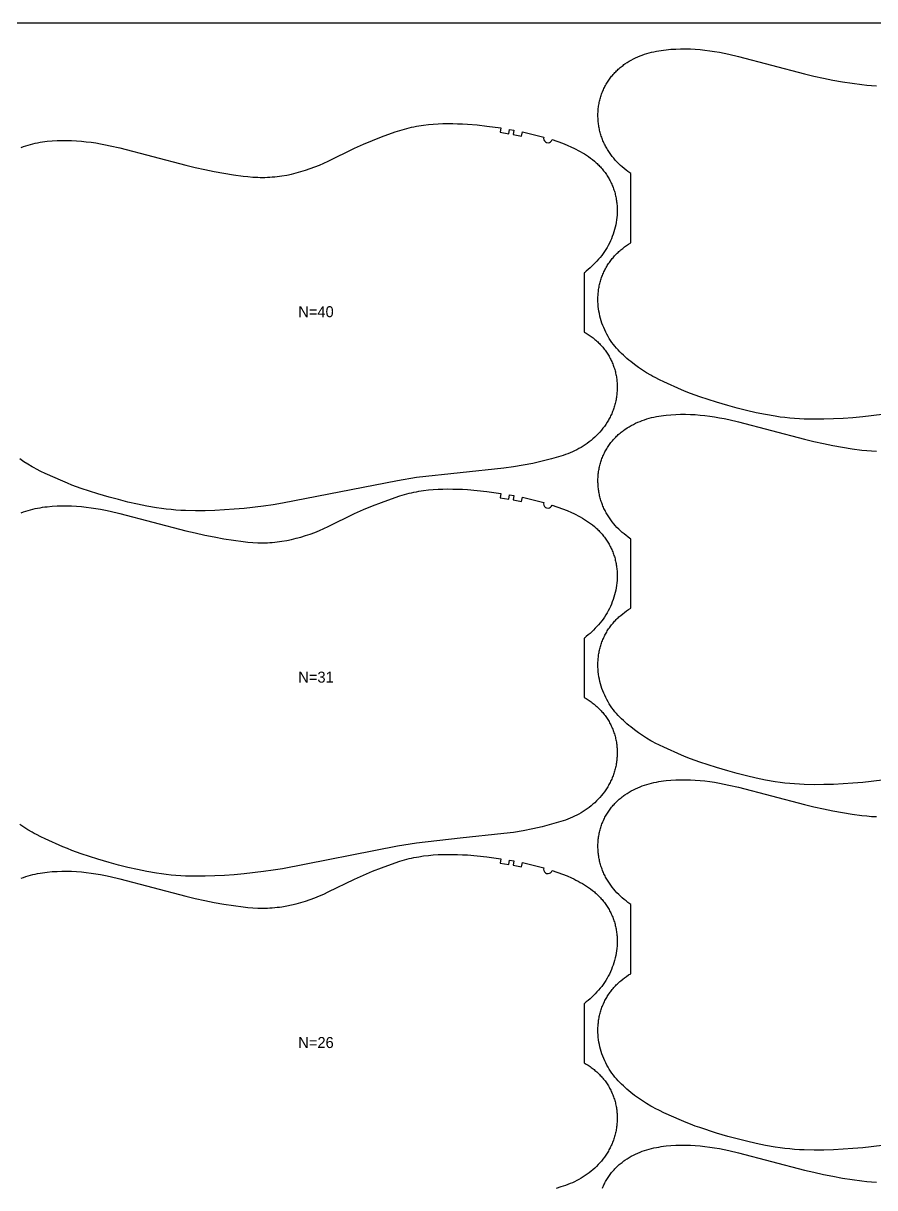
# Model space of a CAD drawing. Header units: inches. Extents: x 0 to 1977, y -12 to 1051.
# Drawn here: x 582 to 970, y 520 to 1051 of the extents above; entities that cross this region are included whole.
import ezdxf

# ---------------------------------------------------------------- set-up
doc = ezdxf.new("R2010")
doc.units = ezdxf.units.IN

msp = doc.modelspace()

# ---------------------------------------------------------------- linework, layer by layer
at = {"layer": '1'}
msp.add_lwpolyline([(0, -11.91), (1977.0647, -11.91), (1977.0647, 1050.7065), (0, 1050.7065), (0, -11.91)], close=True, dxfattribs=at)
for points in [[(972.8614, 872.455), (964.0474, 871.4164), (959.627, 871.0261), (955.1996, 870.7253), (950.7675, 870.5085), (946.3317, 870.3769), (941.8937, 870.339), (937.4573, 870.428), (935.2411, 870.5317), (933.0274, 870.6781), (930.817, 870.8682), (928.611, 871.1032), (926.4102, 871.3835), (924.215, 871.7063), (919.8424, 872.4649), (915.4944, 873.3516), (911.1694, 874.3448), (906.8659, 875.4277), (902.5859, 876.5987), (897.4752, 878.1186), (889.8798, 880.5738), (887.7874, 881.3111), (885.7106, 882.0889), (883.6521, 882.9128), (881.608, 883.7736), (873.4882, 887.3673), (871.4831, 888.3162), (869.505, 889.3174), (868.5289, 889.8427), (867.562, 890.3851), (865.6559, 891.5189), (863.7868, 892.7143), (861.9549, 893.967), (860.1612, 895.2741), (858.4107, 896.6379), (857.5536, 897.3422), (856.7094, 898.0623), (855.8791, 898.7984), (855.0632, 899.5511), (854.2629, 900.3209), (853.4799, 901.1084), (852.7163, 901.9143), (851.9744, 902.7392), (851.256, 903.5837), (850.5635, 904.4485), (849.8988, 905.3342), (849.2641, 906.2414), (848.6611, 907.1705), (848.0903, 908.1204), (847.5518, 909.0897), (847.0456, 910.077), (846.5719, 911.0809), (846.1308, 912.0999), (845.7223, 913.1326), (845.3465, 914.1778), (845.0037, 915.2339), (844.6944, 916.3), (844.4191, 917.375), (844.1786, 918.4581), (843.9735, 919.5481), (843.8043, 920.6441), (843.6718, 921.7452), (843.5765, 922.8503), (843.519, 923.9583), (843.5047, 924.513), (843.5, 925.0679), (843.5051, 925.6227), (843.52, 926.1774), (843.5449, 926.7316), (843.5797, 927.2852), (843.6246, 927.838), (843.6796, 928.3898), (843.7449, 928.9405), (843.8204, 929.4897), (843.9062, 930.0373), (844.0025, 930.5832), (844.1092, 931.1271), (844.2266, 931.6689), (844.3546, 932.2082), (844.4931, 932.745), (844.6421, 933.2791), (844.8014, 933.8102), (844.971, 934.3382), (845.1509, 934.8629), (845.3408, 935.3841), (845.5407, 935.9016), (845.7505, 936.4152), (845.9702, 936.9247), (846.1995, 937.43), (846.4385, 937.9308), (846.6871, 938.4269), (846.9451, 938.9182), (847.2125, 939.4045), (847.4891, 939.8856), (847.7749, 940.3612), (848.0698, 940.8313), (848.3735, 941.2957), (848.686, 941.7542), (849.0071, 942.2068), (849.3366, 942.6532), (849.6745, 943.0932), (850.0205, 943.5269), (850.3746, 943.9539), (850.7365, 944.3742), (851.1062, 944.7876), (851.4835, 945.1939), (851.8682, 945.5931), (852.2603, 945.9849), (852.6595, 946.3692), (853.0657, 946.7459), (853.4788, 947.1148), (853.8985, 947.4762), (854.7566, 948.1767), (855.638, 948.8488), (856.5403, 949.4938), (857.4616, 950.1132), (858.3996, 950.7083), (858.5, 950.7686), (858.5, 982.2803), (858.0792, 982.5544), (857.1686, 983.1878), (856.2781, 983.8491), (855.4087, 984.5379), (854.5612, 985.2536), (853.7366, 985.9957), (852.936, 986.7635), (852.16, 987.5564), (851.4098, 988.3739), (850.6863, 989.2154), (849.9904, 990.0803), (849.3235, 990.9677), (848.687, 991.8771), (848.0822, 992.8074), (847.7921, 993.2802), (847.5105, 993.758), (847.2375, 994.2406), (846.9734, 994.7281), (846.7182, 995.2201), (846.4721, 995.7168), (846.2354, 996.2179), (846.0082, 996.7234), (845.7906, 997.2331), (845.5827, 997.7469), (845.3845, 998.2646), (845.1961, 998.786), (845.0174, 999.3109), (844.8486, 999.839), (844.6895, 1000.3703), (844.5404, 1000.9046), (844.401, 1001.4415), (844.2716, 1001.981), (844.1521, 1002.5228), (844.0425, 1003.0667), (843.943, 1003.6126), (843.8534, 1004.1603), (843.7738, 1004.7095), (843.7043, 1005.2601), (843.6448, 1005.8119), (843.5955, 1006.3646), (843.5563, 1006.9182), (843.5273, 1007.4723), (843.5085, 1008.0268), (843.5, 1008.5816), (843.5018, 1009.1364), (843.5139, 1009.6909), (843.5364, 1010.2452), (843.5693, 1010.7988), (843.6126, 1011.3517), (843.6664, 1011.9037), (843.7308, 1012.4545), (843.8057, 1013.0039), (843.8912, 1013.5519), (843.9874, 1014.0981), (844.0942, 1014.6424), (844.2116, 1015.1845), (844.3396, 1015.7243), (844.4782, 1016.2615), (844.6272, 1016.7959), (844.7867, 1017.3272), (844.9566, 1017.8553), (845.1369, 1018.38), (845.3274, 1018.9009), (845.5283, 1019.418), (845.7394, 1019.9309), (845.9606, 1020.4394), (846.192, 1020.9434), (846.4335, 1021.4425), (846.685, 1021.9366), (846.9465, 1022.4255), (847.218, 1022.909), (847.4992, 1023.3868), (847.7901, 1023.8588), (848.0904, 1024.325), (848.4, 1024.7851), (848.7187, 1025.239), (849.0463, 1025.6865), (849.3827, 1026.1276), (849.7277, 1026.562), (850.0811, 1026.9896), (850.4428, 1027.4103), (850.8125, 1027.8239), (851.1902, 1028.2303), (851.5756, 1028.6293), (851.9687, 1029.0208), (852.3691, 1029.4047), (852.7767, 1029.7807), (853.1914, 1030.1489), (853.6129, 1030.5093), (854.0411, 1030.8618), (854.4756, 1031.2064), (854.9164, 1031.543), (855.3632, 1031.8718), (855.8159, 1032.1926), (856.7378, 1032.8103), (857.6805, 1033.396), (858.6425, 1033.9495), (859.622, 1034.4707), (860.6176, 1034.9595), (861.628, 1035.4164), (862.6519, 1035.842), (863.6883, 1036.2368), (864.7358, 1036.6015), (865.7932, 1036.9366), (866.8595, 1037.2427), (867.9333, 1037.5204), (869.0136, 1037.7704), (870.0997, 1037.9939), (871.1907, 1038.1923), (872.2862, 1038.367), (873.3853, 1038.5193), (874.4875, 1038.6505), (876.6982, 1038.8554), (878.9135, 1038.9908), (881.1312, 1039.0598), (883.3496, 1039.0638), (885.567, 1039.004), (887.7819, 1038.8825), (889.9932, 1038.7035), (892.2002, 1038.4717), (894.402, 1038.1921), (896.5977, 1037.8684), (898.7862, 1037.5007), (900.9664, 1037.088), (903.137, 1036.6295), (907.45, 1035.5889), (937.496, 1027.6989), (941.8136, 1026.673), (946.1485, 1025.7233), (950.5006, 1024.8556), (954.8676, 1024.0677), (959.2484, 1023.3635), (963.6472, 1022.778), (965.8548, 1022.5443), (968.0668, 1022.3631), (970.282, 1022.2467)], [(580.9519, 994.16), (581.9883, 994.5548), (583.0358, 994.9195), (584.0932, 995.2546), (585.1595, 995.5607), (586.2333, 995.8384), (587.3136, 996.0884), (588.3997, 996.3119), (589.4907, 996.5103), (590.5862, 996.685), (591.6853, 996.8373), (592.7875, 996.9685), (594.9982, 997.1734), (597.2135, 997.3088), (599.4312, 997.3778), (601.6496, 997.3818), (603.867, 997.322), (606.0819, 997.2005), (608.2932, 997.0215), (610.5002, 996.7897), (612.702, 996.5101), (614.8977, 996.1864), (617.0862, 995.8187), (619.2664, 995.406), (621.437, 994.9475), (625.75, 993.9069), (655.796, 986.0169), (660.1136, 984.991), (664.4485, 984.0413), (668.8006, 983.1736), (673.1676, 982.3857), (677.5484, 981.6815), (681.9472, 981.096), (684.1548, 980.8623), (686.3668, 980.6811), (688.582, 980.5647), (689.6904, 980.5345), (690.7992, 980.5251), (691.908, 980.5377), (693.0165, 980.5721), (694.1243, 980.6281), (695.231, 980.7054), (696.3362, 980.8035), (697.4394, 980.9222), (698.5402, 981.0611), (699.6383, 981.2198), (701.8247, 981.5953), (703.9972, 982.0444), (706.1547, 982.5626), (708.2962, 983.1454), (710.4203, 983.7893), (712.5247, 984.4942), (714.6068, 985.2609), (716.6639, 986.0903), (718.695, 986.9807), (720.7047, 987.9197), (732.6462, 993.8074), (736.6933, 995.6271), (740.7892, 997.3355), (744.9227, 998.948), (751.189, 1001.1978), (753.2985, 1001.8874), (755.4232, 1002.5244), (756.4921, 1002.8181), (757.5661, 1003.0928), (758.6453, 1003.3468), (759.7294, 1003.5803), (760.8179, 1003.7938), (761.9103, 1003.9879), (764.1048, 1004.3201), (766.3089, 1004.581), (768.5191, 1004.7756), (770.7335, 1004.9102), (772.9508, 1004.9915), (775.1696, 1005.0265), (777.3886, 1005.0207), (779.607, 1004.9751), (781.8241, 1004.8894), (784.0391, 1004.7636), (788.4612, 1004.397), (792.8722, 1003.9072), (799.2664, 1003.0327), (798.9664, 1001.0553), (802.8772, 1000.4241), (803.2153, 1002.3954), (805.1847, 1002.0466), (804.8249, 1000.0793), (808.6997, 999.3205), (809.11, 1001.278), (813.9729, 1000.119), (818.814, 998.8724), (818.7335, 998.2551), (818.8466, 997.643), (819.1424, 997.0953), (819.5924, 996.6651), (820.1527, 996.394), (820.7693, 996.3084), (821.3824, 996.4165), (821.9325, 996.7079), (822.3664, 997.1542), (822.642, 997.7124), (822.642, 997.7124), (827.4027, 996.0357), (829.4597, 995.2056), (831.4891, 994.3103), (832.4921, 993.8366), (833.4865, 993.3447), (834.4718, 992.8339), (835.4474, 992.3035), (836.4124, 991.7529), (837.365, 991.1807), (838.303, 990.5856), (839.2243, 989.9662), (840.1267, 989.3211), (841.008, 988.649), (841.8662, 987.9485), (842.2859, 987.5872), (842.699, 987.2182), (843.1052, 986.8416), (843.5044, 986.4572), (843.8964, 986.0654), (844.2812, 985.6663), (844.6585, 985.2599), (845.0281, 984.8465), (845.3901, 984.4263), (845.7441, 983.9992), (846.0902, 983.5656), (846.428, 983.1255), (846.7576, 982.6791), (847.0787, 982.2266), (847.3911, 981.7681), (847.6949, 981.3037), (847.9897, 980.8336), (848.2755, 980.3579), (848.5522, 979.8769), (848.8195, 979.3906), (849.0776, 978.8993), (849.3261, 978.4031), (849.5651, 977.9023), (849.7945, 977.3971), (850.0142, 976.8876), (850.224, 976.374), (850.4239, 975.8565), (850.6138, 975.3353), (850.7936, 974.8106), (850.9633, 974.2826), (851.1226, 973.7515), (851.2716, 973.2174), (851.4101, 972.6806), (851.5381, 972.1412), (851.6554, 971.5995), (851.7622, 971.0556), (851.8585, 970.5097), (851.9443, 969.9621), (852.0198, 969.4128), (852.085, 968.8622), (852.1401, 968.3104), (852.1849, 967.7576), (852.2198, 967.204), (852.2446, 966.6497), (852.2596, 966.0951), (852.2647, 965.5403), (852.26, 964.9854), (852.2457, 964.4307), (852.1882, 963.3227), (852.0929, 962.2176), (851.9603, 961.1165), (851.7912, 960.0204), (851.586, 958.9304), (851.3455, 957.8474), (851.0703, 956.7723), (850.761, 955.7063), (850.4181, 954.6501), (850.0424, 953.605), (849.6339, 952.5722), (849.1928, 951.5532), (848.719, 950.5494), (848.2129, 949.5621), (847.6743, 948.5928), (847.1035, 947.6429), (846.5006, 946.7138), (845.8659, 945.8065), (845.2012, 944.9208), (844.5086, 944.0561), (843.7903, 943.2116), (843.0483, 942.3867), (842.2848, 941.5808), (841.5018, 940.7933), (840.7014, 940.0235), (839.8856, 939.2708), (839.0552, 938.5346), (838.2111, 937.8146), (837.3539, 937.1102), (837.2647, 937.0407), (837.2647, 910.0311), (838.0841, 909.5596), (839.0269, 908.9739), (839.9488, 908.3562), (840.4014, 908.0354), (840.8482, 907.7067), (841.289, 907.37), (841.7236, 907.0254), (842.1518, 906.6729), (842.5733, 906.3125), (842.988, 905.9443), (843.3956, 905.5683), (843.796, 905.1845), (844.189, 904.793), (844.5744, 904.394), (844.9521, 903.9876), (845.3219, 903.5739), (845.6836, 903.1533), (846.037, 902.7256), (846.382, 902.2912), (846.7184, 901.8502), (847.046, 901.4026), (847.3647, 900.9487), (847.6743, 900.4886), (847.9746, 900.0225), (848.2654, 899.5504), (848.5467, 899.0726), (848.8182, 898.5892), (849.0797, 898.1003), (849.3312, 897.6061), (849.5727, 897.107), (849.8041, 896.603), (850.0253, 896.0945), (850.2364, 895.5816), (850.4372, 895.0646), (850.6278, 894.5436), (850.8081, 894.019), (850.978, 893.4909), (851.1375, 892.9595), (851.2865, 892.4251), (851.4251, 891.8879), (851.5531, 891.3481), (851.6705, 890.806), (851.7773, 890.2617), (851.8735, 889.7155), (851.959, 889.1676), (852.0339, 888.6181), (852.0982, 888.0673), (852.1521, 887.5154), (852.1954, 886.9625), (852.2283, 886.4088), (852.2508, 885.8546), (852.2629, 885.3), (852.2647, 884.7452), (852.2561, 884.1905), (852.2374, 883.6359), (852.2084, 883.0818), (852.1692, 882.5282), (852.1198, 881.9755), (852.0604, 881.4237), (851.9909, 880.8731), (851.9113, 880.3239), (851.8217, 879.7762), (851.7221, 879.2303), (851.6126, 878.6864), (851.4931, 878.1446), (851.3636, 877.6051), (851.2243, 877.0682), (851.0751, 876.534), (850.9161, 876.0027), (850.7472, 875.4745), (850.5686, 874.9496), (850.3801, 874.4282), (850.182, 873.9105), (849.9741, 873.3967), (849.7565, 872.887), (849.5293, 872.3815), (849.2925, 871.8804), (849.0465, 871.3838), (848.7913, 870.8917), (848.5271, 870.4043), (848.2541, 869.9216), (847.9725, 869.4439), (847.6825, 868.971), (847.0777, 868.0407), (846.4411, 867.1314), (845.7742, 866.2439), (845.0784, 865.379), (844.3548, 864.5375), (843.6046, 863.72), (842.8287, 862.9271), (842.028, 862.1593), (841.2035, 861.4173), (840.356, 860.7016), (839.4865, 860.0127), (838.596, 859.3514), (837.6854, 858.718), (836.7559, 858.1126), (835.8086, 857.5352), (834.8447, 856.9856), (833.8654, 856.4638), (832.8719, 855.9697), (831.8653, 855.5033), (830.8469, 855.0645), (829.8177, 854.6527), (828.779, 854.2659), (827.732, 853.9014), (826.6777, 853.5566), (824.5523, 852.9157), (822.4121, 852.3222), (818.1118, 851.2234), (813.7862, 850.2385), (809.4331, 849.3761), (805.0555, 848.6483), (800.6583, 848.0564), (780.7985, 845.9704), (760.9509, 843.7713), (752.189, 842.3598), (699.9384, 832.0884), (695.5562, 831.3907), (691.1614, 830.773), (682.3474, 829.7344), (677.927, 829.3441), (673.4996, 829.0433), (669.0675, 828.8265), (664.6317, 828.6949), (660.1937, 828.657), (655.7573, 828.746), (653.5411, 828.8497), (651.3274, 828.9961), (649.117, 829.1862), (646.911, 829.4212), (644.7102, 829.7015), (642.515, 830.0243), (638.1424, 830.7829), (633.7944, 831.6696), (629.4694, 832.6628), (625.1659, 833.7457), (620.8859, 834.9167), (615.7752, 836.4366), (608.1798, 838.8918), (606.0874, 839.6291), (604.0106, 840.4069), (601.9521, 841.2308), (599.908, 842.0916), (591.7882, 845.6853), (589.7831, 846.6342), (587.805, 847.6354), (586.8289, 848.1607), (585.862, 848.7031), (583.9559, 849.8369), (582.0868, 851.0323), (580.2549, 852.285)], [(972.8614, 706.024), (964.0474, 704.9854), (959.627, 704.5951), (955.1996, 704.2943), (950.7675, 704.0775), (946.3317, 703.9459), (941.8937, 703.908), (937.4573, 703.997), (935.2411, 704.1007), (933.0274, 704.2471), (930.817, 704.4372), (928.611, 704.6722), (926.4102, 704.9525), (924.215, 705.2753), (919.8424, 706.0339), (915.4944, 706.9206), (911.1694, 707.9138), (906.8659, 708.9967), (902.5859, 710.1677), (897.4752, 711.6876), (889.8798, 714.1428), (887.7874, 714.8801), (885.7106, 715.6579), (883.6521, 716.4818), (881.608, 717.3426), (873.4882, 720.9363), (871.4831, 721.8852), (869.505, 722.8864), (868.5289, 723.4117), (867.562, 723.9541), (865.6559, 725.0879), (863.7868, 726.2833), (861.9549, 727.536), (860.1612, 728.8431), (858.4107, 730.2069), (857.5536, 730.9112), (856.7094, 731.6313), (855.8791, 732.3674), (855.0632, 733.1201), (854.2629, 733.8899), (853.4799, 734.6774), (852.7163, 735.4833), (851.9744, 736.3082), (851.256, 737.1527), (850.5635, 738.0175), (849.8988, 738.9032), (849.2641, 739.8104), (848.6611, 740.7395), (848.0903, 741.6894), (847.5518, 742.6587), (847.0456, 743.646), (846.5719, 744.6499), (846.1308, 745.6689), (845.7223, 746.7016), (845.3465, 747.7468), (845.0037, 748.8029), (844.6944, 749.869), (844.4191, 750.944), (844.1786, 752.0271), (843.9735, 753.1171), (843.8043, 754.2131), (843.6718, 755.3142), (843.5765, 756.4193), (843.519, 757.5273), (843.5047, 758.082), (843.5, 758.6369), (843.5051, 759.1917), (843.52, 759.7464), (843.5449, 760.3006), (843.5797, 760.8542), (843.6246, 761.407), (843.6796, 761.9588), (843.7449, 762.5095), (843.8204, 763.0587), (843.9062, 763.6063), (844.0025, 764.1522), (844.1092, 764.6961), (844.2266, 765.2379), (844.3546, 765.7772), (844.4931, 766.314), (844.6421, 766.8481), (844.8014, 767.3792), (844.971, 767.9072), (845.1509, 768.4319), (845.3408, 768.9531), (845.5407, 769.4706), (845.7505, 769.9842), (845.9702, 770.4937), (846.1995, 770.999), (846.4385, 771.4998), (846.6871, 771.9959), (846.9451, 772.4872), (847.2125, 772.9735), (847.4891, 773.4546), (847.7749, 773.9302), (848.0698, 774.4003), (848.3735, 774.8647), (848.686, 775.3232), (849.0071, 775.7758), (849.3366, 776.2222), (849.6745, 776.6622), (850.0205, 777.0959), (850.3746, 777.5229), (850.7365, 777.9432), (851.1062, 778.3566), (851.4835, 778.7629), (851.8682, 779.1621), (852.2603, 779.5539), (852.6595, 779.9382), (853.0657, 780.3149), (853.4788, 780.6838), (853.8985, 781.0452), (854.7566, 781.7457), (855.638, 782.4178), (856.5403, 783.0628), (857.4616, 783.6822), (858.3996, 784.2773), (858.5, 784.3376), (858.5, 815.8493), (858.0792, 816.1234), (857.1686, 816.7568), (856.2781, 817.4181), (855.4087, 818.1069), (854.5612, 818.8226), (853.7366, 819.5647), (852.936, 820.3325), (852.16, 821.1254), (851.4098, 821.9429), (850.6863, 822.7844), (849.9904, 823.6493), (849.3235, 824.5367), (848.687, 825.4461), (848.0822, 826.3764), (847.7921, 826.8492), (847.5105, 827.327), (847.2375, 827.8096), (846.9734, 828.2971), (846.7182, 828.7891), (846.4721, 829.2858), (846.2354, 829.7869), (846.0082, 830.2924), (845.7906, 830.8021), (845.5827, 831.3159), (845.3845, 831.8336), (845.1961, 832.355), (845.0174, 832.8799), (844.8486, 833.408), (844.6895, 833.9393), (844.5404, 834.4736), (844.401, 835.0105), (844.2716, 835.55), (844.1521, 836.0918), (844.0425, 836.6357), (843.943, 837.1816), (843.8534, 837.7293), (843.7738, 838.2785), (843.7043, 838.8291), (843.6448, 839.3809), (843.5955, 839.9336), (843.5563, 840.4872), (843.5273, 841.0413), (843.5085, 841.5958), (843.5, 842.1506), (843.5018, 842.7054), (843.5139, 843.2599), (843.5364, 843.8142), (843.5693, 844.3678), (843.6126, 844.9207), (843.6664, 845.4727), (843.7308, 846.0235), (843.8057, 846.5729), (843.8912, 847.1209), (843.9874, 847.6671), (844.0942, 848.2114), (844.2116, 848.7535), (844.3396, 849.2933), (844.4782, 849.8305), (844.6272, 850.3649), (844.7867, 850.8962), (844.9566, 851.4243), (845.1369, 851.949), (845.3274, 852.4699), (845.5283, 852.987), (845.7394, 853.4999), (845.9606, 854.0084), (846.192, 854.5124), (846.4335, 855.0115), (846.685, 855.5056), (846.9465, 855.9945), (847.218, 856.478), (847.4992, 856.9558), (847.7901, 857.4278), (848.0904, 857.894), (848.4, 858.3541), (848.7187, 858.808), (849.0463, 859.2555), (849.3827, 859.6966), (849.7277, 860.131), (850.0811, 860.5586), (850.4428, 860.9793), (850.8125, 861.3929), (851.1902, 861.7993), (851.5756, 862.1983), (851.9687, 862.5898), (852.3691, 862.9737), (852.7767, 863.3497), (853.1914, 863.7179), (853.6129, 864.0783), (854.0411, 864.4308), (854.4756, 864.7754), (854.9164, 865.112), (855.3632, 865.4408), (855.8159, 865.7616), (856.7378, 866.3793), (857.6805, 866.965), (858.6425, 867.5185), (859.622, 868.0397), (860.6176, 868.5285), (861.628, 868.9854), (862.6519, 869.411), (863.6883, 869.8058), (864.7358, 870.1705), (865.7932, 870.5056), (866.8595, 870.8117), (867.9333, 871.0894), (869.0136, 871.3394), (870.0997, 871.5629), (871.1907, 871.7613), (872.2862, 871.936), (873.3853, 872.0883), (874.4875, 872.2195), (876.6982, 872.4244), (878.9135, 872.5598), (881.1312, 872.6288), (883.3496, 872.6328), (885.567, 872.573), (887.7819, 872.4515), (889.9932, 872.2725), (892.2002, 872.0407), (894.402, 871.7611), (896.5977, 871.4374), (898.7862, 871.0697), (900.9664, 870.657), (903.137, 870.1985), (907.45, 869.1579), (937.496, 861.2679), (941.8136, 860.242), (946.1485, 859.2923), (950.5006, 858.4246), (954.8676, 857.6367), (959.2484, 856.9325), (963.6472, 856.347), (965.8548, 856.1133), (968.0668, 855.9321), (970.282, 855.8157)], [(580.9519, 827.729), (581.9883, 828.1238), (583.0358, 828.4885), (584.0932, 828.8236), (585.1595, 829.1297), (586.2333, 829.4074), (587.3136, 829.6574), (588.3997, 829.8809), (589.4907, 830.0793), (590.5862, 830.254), (591.6853, 830.4063), (592.7875, 830.5375), (594.9982, 830.7424), (597.2135, 830.8778), (599.4312, 830.9468), (601.6496, 830.9508), (603.867, 830.891), (606.0819, 830.7695), (608.2932, 830.5905), (610.5002, 830.3587), (612.702, 830.0791), (614.8977, 829.7554), (617.0862, 829.3877), (619.2664, 828.975), (621.437, 828.5165), (625.75, 827.4759), (655.796, 819.5859), (660.1136, 818.56), (664.4485, 817.6103), (668.8006, 816.7426), (673.1676, 815.9547), (677.5484, 815.2505), (681.9472, 814.665), (684.1548, 814.4313), (686.3668, 814.2501), (688.582, 814.1337), (689.6904, 814.1035), (690.7992, 814.0941), (691.908, 814.1067), (693.0165, 814.1411), (694.1243, 814.1971), (695.231, 814.2744), (696.3362, 814.3725), (697.4394, 814.4912), (698.5402, 814.6301), (699.6383, 814.7888), (701.8247, 815.1643), (703.9972, 815.6134), (706.1547, 816.1316), (708.2962, 816.7144), (710.4203, 817.3583), (712.5247, 818.0632), (714.6068, 818.8299), (716.6639, 819.6593), (718.695, 820.5497), (720.7047, 821.4887), (732.6462, 827.3764), (736.6933, 829.1961), (740.7892, 830.9045), (744.9227, 832.517), (751.189, 834.7668), (753.2985, 835.4564), (755.4232, 836.0934), (756.4921, 836.3871), (757.5661, 836.6618), (758.6453, 836.9158), (759.7294, 837.1493), (760.8179, 837.3628), (761.9103, 837.5569), (764.1048, 837.8891), (766.3089, 838.15), (768.5191, 838.3446), (770.7335, 838.4792), (772.9508, 838.5605), (775.1696, 838.5955), (777.3886, 838.5897), (779.607, 838.5441), (781.8241, 838.4584), (784.0391, 838.3326), (788.4612, 837.966), (792.8722, 837.4762), (799.2664, 836.6017), (798.9664, 834.6243), (802.8772, 833.9931), (803.2153, 835.9644), (805.1847, 835.6156), (804.8249, 833.6483), (808.6997, 832.8895), (809.11, 834.847), (813.9729, 833.688), (818.814, 832.4414), (818.7335, 831.8241), (818.8466, 831.212), (819.1424, 830.6643), (819.5924, 830.2341), (820.1527, 829.963), (820.7693, 829.8774), (821.3824, 829.9855), (821.9325, 830.2769), (822.3664, 830.7232), (822.642, 831.2814), (822.642, 831.2814), (827.4027, 829.6047), (829.4597, 828.7746), (831.4891, 827.8793), (832.4921, 827.4056), (833.4865, 826.9137), (834.4718, 826.4029), (835.4474, 825.8725), (836.4124, 825.3219), (837.365, 824.7497), (838.303, 824.1546), (839.2243, 823.5352), (840.1267, 822.8901), (841.008, 822.218), (841.8662, 821.5175), (842.2859, 821.1562), (842.699, 820.7872), (843.1052, 820.4106), (843.5044, 820.0262), (843.8964, 819.6344), (844.2812, 819.2353), (844.6585, 818.8289), (845.0281, 818.4155), (845.3901, 817.9953), (845.7441, 817.5682), (846.0902, 817.1346), (846.428, 816.6945), (846.7576, 816.2481), (847.0787, 815.7956), (847.3911, 815.3371), (847.6949, 814.8727), (847.9897, 814.4026), (848.2755, 813.9269), (848.5522, 813.4459), (848.8195, 812.9596), (849.0776, 812.4683), (849.3261, 811.9721), (849.5651, 811.4713), (849.7945, 810.9661), (850.0142, 810.4566), (850.224, 809.943), (850.4239, 809.4255), (850.6138, 808.9043), (850.7936, 808.3796), (850.9633, 807.8516), (851.1226, 807.3205), (851.2716, 806.7864), (851.4101, 806.2496), (851.5381, 805.7102), (851.6554, 805.1685), (851.7622, 804.6246), (851.8585, 804.0787), (851.9443, 803.5311), (852.0198, 802.9818), (852.085, 802.4312), (852.1401, 801.8794), (852.1849, 801.3266), (852.2198, 800.773), (852.2446, 800.2187), (852.2596, 799.6641), (852.2647, 799.1093), (852.26, 798.5544), (852.2457, 797.9997), (852.1882, 796.8917), (852.0929, 795.7866), (851.9603, 794.6855), (851.7912, 793.5894), (851.586, 792.4994), (851.3455, 791.4164), (851.0703, 790.3413), (850.761, 789.2753), (850.4181, 788.2191), (850.0424, 787.174), (849.6339, 786.1412), (849.1928, 785.1222), (848.719, 784.1184), (848.2129, 783.1311), (847.6743, 782.1618), (847.1035, 781.2119), (846.5006, 780.2828), (845.8659, 779.3755), (845.2012, 778.4898), (844.5086, 777.6251), (843.7903, 776.7806), (843.0483, 775.9557), (842.2848, 775.1498), (841.5018, 774.3623), (840.7014, 773.5925), (839.8856, 772.8398), (839.0552, 772.1036), (838.2111, 771.3836), (837.3539, 770.6792), (837.2647, 770.6097), (837.2647, 743.6001), (838.0841, 743.1286), (839.0269, 742.5429), (839.9488, 741.9252), (840.4014, 741.6044), (840.8482, 741.2757), (841.289, 740.939), (841.7236, 740.5944), (842.1518, 740.2419), (842.5733, 739.8815), (842.988, 739.5133), (843.3956, 739.1373), (843.796, 738.7535), (844.189, 738.362), (844.5744, 737.963), (844.9521, 737.5566), (845.3219, 737.1429), (845.6836, 736.7223), (846.037, 736.2946), (846.382, 735.8602), (846.7184, 735.4192), (847.046, 734.9716), (847.3647, 734.5177), (847.6743, 734.0576), (847.9746, 733.5915), (848.2654, 733.1194), (848.5467, 732.6416), (848.8182, 732.1582), (849.0797, 731.6693), (849.3312, 731.1751), (849.5727, 730.676), (849.8041, 730.172), (850.0253, 729.6635), (850.2364, 729.1506), (850.4372, 728.6336), (850.6278, 728.1126), (850.8081, 727.588), (850.978, 727.0599), (851.1375, 726.5285), (851.2865, 725.9941), (851.4251, 725.4569), (851.5531, 724.9171), (851.6705, 724.375), (851.7773, 723.8307), (851.8735, 723.2845), (851.959, 722.7366), (852.0339, 722.1871), (852.0982, 721.6363), (852.1521, 721.0844), (852.1954, 720.5315), (852.2283, 719.9778), (852.2508, 719.4236), (852.2629, 718.869), (852.2647, 718.3142), (852.2561, 717.7595), (852.2374, 717.2049), (852.2084, 716.6508), (852.1692, 716.0972), (852.1198, 715.5445), (852.0604, 714.9927), (851.9909, 714.4421), (851.9113, 713.8929), (851.8217, 713.3452), (851.7221, 712.7993), (851.6126, 712.2554), (851.4931, 711.7136), (851.3636, 711.1741), (851.2243, 710.6372), (851.0751, 710.103), (850.9161, 709.5717), (850.7472, 709.0435), (850.5686, 708.5186), (850.3801, 707.9972), (850.182, 707.4795), (849.9741, 706.9657), (849.7565, 706.456), (849.5293, 705.9505), (849.2925, 705.4494), (849.0465, 704.9528), (848.7913, 704.4607), (848.5271, 703.9733), (848.2541, 703.4906), (847.9725, 703.0129), (847.6825, 702.54), (847.0777, 701.6097), (846.4411, 700.7004), (845.7742, 699.8129), (845.0784, 698.948), (844.3548, 698.1065), (843.6046, 697.289), (842.8287, 696.4961), (842.028, 695.7283), (841.2035, 694.9863), (840.356, 694.2706), (839.4865, 693.5817), (838.596, 692.9204), (837.6854, 692.287), (836.7559, 691.6816), (835.8086, 691.1042), (834.8447, 690.5546), (833.8654, 690.0328), (832.8719, 689.5387), (831.8653, 689.0723), (830.8469, 688.6335), (829.8177, 688.2217), (828.779, 687.8349), (827.732, 687.4704), (826.6777, 687.1256), (824.5523, 686.4847), (822.4121, 685.8912), (818.1118, 684.7924), (813.7862, 683.8075), (809.4331, 682.9451), (805.0555, 682.2173), (800.6583, 681.6254), (780.7985, 679.5394), (760.9509, 677.3403), (752.189, 675.9288), (699.9384, 665.6574), (695.5562, 664.9597), (691.1614, 664.342), (682.3474, 663.3034), (677.927, 662.9131), (673.4996, 662.6123), (669.0675, 662.3955), (664.6317, 662.2639), (660.1937, 662.226), (655.7573, 662.315), (653.5411, 662.4187), (651.3274, 662.5651), (649.117, 662.7552), (646.911, 662.9902), (644.7102, 663.2705), (642.515, 663.5933), (638.1424, 664.3519), (633.7944, 665.2386), (629.4694, 666.2318), (625.1659, 667.3147), (620.8859, 668.4857), (615.7752, 670.0056), (608.1798, 672.4608), (606.0874, 673.1981), (604.0106, 673.9759), (601.9521, 674.7998), (599.908, 675.6606), (591.7882, 679.2543), (589.7831, 680.2032), (587.805, 681.2044), (586.8289, 681.7297), (585.862, 682.2721), (583.9559, 683.4059), (582.0868, 684.6013), (580.2549, 685.854)], [(972.8614, 539.593), (964.0474, 538.5544), (959.627, 538.1641), (955.1996, 537.8633), (950.7675, 537.6465), (946.3317, 537.5149), (941.8937, 537.477), (937.4573, 537.566), (935.2411, 537.6697), (933.0274, 537.8161), (930.817, 538.0062), (928.611, 538.2412), (926.4102, 538.5215), (924.215, 538.8443), (919.8424, 539.6029), (915.4944, 540.4896), (911.1694, 541.4828), (906.8659, 542.5657), (902.5859, 543.7367), (897.4752, 545.2566), (889.8798, 547.7118), (887.7874, 548.4491), (885.7106, 549.2269), (883.6521, 550.0508), (881.608, 550.9116), (873.4882, 554.5053), (871.4831, 555.4542), (869.505, 556.4554), (868.5289, 556.9807), (867.562, 557.5231), (865.6559, 558.6569), (863.7868, 559.8523), (861.9549, 561.105), (860.1612, 562.4121), (858.4107, 563.7759), (857.5536, 564.4802), (856.7094, 565.2003), (855.8791, 565.9364), (855.0632, 566.6891), (854.2629, 567.4589), (853.4799, 568.2464), (852.7163, 569.0523), (851.9744, 569.8772), (851.256, 570.7217), (850.5635, 571.5865), (849.8988, 572.4722), (849.2641, 573.3794), (848.6611, 574.3085), (848.0903, 575.2584), (847.5518, 576.2277), (847.0456, 577.215), (846.5719, 578.2189), (846.1308, 579.2379), (845.7223, 580.2706), (845.3465, 581.3158), (845.0037, 582.3719), (844.6944, 583.438), (844.4191, 584.513), (844.1786, 585.5961), (843.9735, 586.6861), (843.8043, 587.7821), (843.6718, 588.8832), (843.5765, 589.9883), (843.519, 591.0963), (843.5047, 591.651), (843.5, 592.2059), (843.5051, 592.7607), (843.52, 593.3154), (843.5449, 593.8696), (843.5797, 594.4232), (843.6246, 594.976), (843.6796, 595.5278), (843.7449, 596.0785), (843.8204, 596.6277), (843.9062, 597.1753), (844.0025, 597.7212), (844.1092, 598.2651), (844.2266, 598.8069), (844.3546, 599.3462), (844.4931, 599.883), (844.6421, 600.4171), (844.8014, 600.9482), (844.971, 601.4762), (845.1509, 602.0009), (845.3408, 602.5221), (845.5407, 603.0396), (845.7505, 603.5532), (845.9702, 604.0627), (846.1995, 604.568), (846.4385, 605.0688), (846.6871, 605.5649), (846.9451, 606.0562), (847.2125, 606.5425), (847.4891, 607.0236), (847.7749, 607.4992), (848.0698, 607.9693), (848.3735, 608.4337), (848.686, 608.8922), (849.0071, 609.3448), (849.3366, 609.7912), (849.6745, 610.2312), (850.0205, 610.6649), (850.3746, 611.0919), (850.7365, 611.5122), (851.1062, 611.9256), (851.4835, 612.3319), (851.8682, 612.7311), (852.2603, 613.1229), (852.6595, 613.5072), (853.0657, 613.8839), (853.4788, 614.2528), (853.8985, 614.6142), (854.7566, 615.3147), (855.638, 615.9868), (856.5403, 616.6318), (857.4616, 617.2512), (858.3996, 617.8463), (858.5, 617.9066), (858.5, 649.4183), (858.0792, 649.6924), (857.1686, 650.3258), (856.2781, 650.9871), (855.4087, 651.6759), (854.5612, 652.3916), (853.7366, 653.1337), (852.936, 653.9015), (852.16, 654.6944), (851.4098, 655.5119), (850.6863, 656.3534), (849.9904, 657.2183), (849.3235, 658.1057), (848.687, 659.0151), (848.0822, 659.9454), (847.7921, 660.4182), (847.5105, 660.896), (847.2375, 661.3786), (846.9734, 661.8661), (846.7182, 662.3581), (846.4721, 662.8548), (846.2354, 663.3559), (846.0082, 663.8614), (845.7906, 664.3711), (845.5827, 664.8849), (845.3845, 665.4026), (845.1961, 665.924), (845.0174, 666.4489), (844.8486, 666.977), (844.6895, 667.5083), (844.5404, 668.0426), (844.401, 668.5795), (844.2716, 669.119), (844.1521, 669.6608), (844.0425, 670.2047), (843.943, 670.7506), (843.8534, 671.2983), (843.7738, 671.8475), (843.7043, 672.3981), (843.6448, 672.9499), (843.5955, 673.5026), (843.5563, 674.0562), (843.5273, 674.6103), (843.5085, 675.1648), (843.5, 675.7196), (843.5018, 676.2744), (843.5139, 676.8289), (843.5364, 677.3832), (843.5693, 677.9368), (843.6126, 678.4897), (843.6664, 679.0417), (843.7308, 679.5925), (843.8057, 680.1419), (843.8912, 680.6899), (843.9874, 681.2361), (844.0942, 681.7804), (844.2116, 682.3225), (844.3396, 682.8623), (844.4782, 683.3995), (844.6272, 683.9339), (844.7867, 684.4652), (844.9566, 684.9933), (845.1369, 685.518), (845.3274, 686.0389), (845.5283, 686.556), (845.7394, 687.0689), (845.9606, 687.5774), (846.192, 688.0814), (846.4335, 688.5805), (846.685, 689.0746), (846.9465, 689.5635), (847.218, 690.047), (847.4992, 690.5248), (847.7901, 690.9968), (848.0904, 691.463), (848.4, 691.9231), (848.7187, 692.377), (849.0463, 692.8245), (849.3827, 693.2656), (849.7277, 693.7), (850.0811, 694.1276), (850.4428, 694.5483), (850.8125, 694.9619), (851.1902, 695.3683), (851.5756, 695.7673), (851.9687, 696.1588), (852.3691, 696.5427), (852.7767, 696.9187), (853.1914, 697.2869), (853.6129, 697.6473), (854.0411, 697.9998), (854.4756, 698.3444), (854.9164, 698.681), (855.3632, 699.0098), (855.8159, 699.3306), (856.7378, 699.9483), (857.6805, 700.534), (858.6425, 701.0875), (859.622, 701.6087), (860.6176, 702.0975), (861.628, 702.5544), (862.6519, 702.98), (863.6883, 703.3748), (864.7358, 703.7395), (865.7932, 704.0746), (866.8595, 704.3807), (867.9333, 704.6584), (869.0136, 704.9084), (870.0997, 705.1319), (871.1907, 705.3303), (872.2862, 705.505), (873.3853, 705.6573), (874.4875, 705.7885), (876.6982, 705.9934), (878.9135, 706.1288), (881.1312, 706.1978), (883.3496, 706.2018), (885.567, 706.142), (887.7819, 706.0205), (889.9932, 705.8415), (892.2002, 705.6097), (894.402, 705.3301), (896.5977, 705.0064), (898.7862, 704.6387), (900.9664, 704.226), (903.137, 703.7675), (907.45, 702.7269), (937.496, 694.8369), (941.8136, 693.811), (946.1485, 692.8613), (950.5006, 691.9936), (954.8676, 691.2057), (959.2484, 690.5015), (963.6472, 689.916), (965.8548, 689.6823), (968.0668, 689.5011), (970.282, 689.3847)], [(580.9519, 661.298), (581.9883, 661.6928), (583.0358, 662.0575), (584.0932, 662.3926), (585.1595, 662.6987), (586.2333, 662.9764), (587.3136, 663.2264), (588.3997, 663.4499), (589.4907, 663.6483), (590.5862, 663.823), (591.6853, 663.9753), (592.7875, 664.1065), (594.9982, 664.3114), (597.2135, 664.4468), (599.4312, 664.5158), (601.6496, 664.5198), (603.867, 664.46), (606.0819, 664.3385), (608.2932, 664.1595), (610.5002, 663.9277), (612.702, 663.6481), (614.8977, 663.3244), (617.0862, 662.9567), (619.2664, 662.544), (621.437, 662.0855), (625.75, 661.0449), (655.796, 653.1549), (660.1136, 652.129), (664.4485, 651.1793), (668.8006, 650.3116), (673.1676, 649.5237), (677.5484, 648.8195), (681.9472, 648.234), (684.1548, 648.0003), (686.3668, 647.8191), (688.582, 647.7027), (689.6904, 647.6725), (690.7992, 647.6631), (691.908, 647.6757), (693.0165, 647.7101), (694.1243, 647.7661), (695.231, 647.8434), (696.3362, 647.9415), (697.4394, 648.0602), (698.5402, 648.1991), (699.6383, 648.3578), (701.8247, 648.7333), (703.9972, 649.1824), (706.1547, 649.7006), (708.2962, 650.2834), (710.4203, 650.9273), (712.5247, 651.6322), (714.6068, 652.3989), (716.6639, 653.2283), (718.695, 654.1187), (720.7047, 655.0577), (732.6462, 660.9454), (736.6933, 662.7651), (740.7892, 664.4735), (744.9227, 666.086), (751.189, 668.3358), (753.2985, 669.0254), (755.4232, 669.6624), (756.4921, 669.9561), (757.5661, 670.2308), (758.6453, 670.4848), (759.7294, 670.7183), (760.8179, 670.9318), (761.9103, 671.1259), (764.1048, 671.4581), (766.3089, 671.719), (768.5191, 671.9136), (770.7335, 672.0482), (772.9508, 672.1295), (775.1696, 672.1645), (777.3886, 672.1587), (779.607, 672.1131), (781.8241, 672.0274), (784.0391, 671.9016), (788.4612, 671.535), (792.8722, 671.0452), (799.2664, 670.1707), (798.9664, 668.1933), (802.8772, 667.5621), (803.2153, 669.5334), (805.1847, 669.1846), (804.8249, 667.2173), (808.6997, 666.4585), (809.11, 668.416), (813.9729, 667.257), (818.814, 666.0104), (818.7335, 665.3931), (818.8466, 664.781), (819.1424, 664.2333), (819.5924, 663.8031), (820.1527, 663.532), (820.7693, 663.4464), (821.3824, 663.5545), (821.9325, 663.8459), (822.3664, 664.2922), (822.642, 664.8504), (822.642, 664.8504), (827.4027, 663.1737), (829.4597, 662.3436), (831.4891, 661.4483), (832.4921, 660.9746), (833.4865, 660.4827), (834.4718, 659.9719), (835.4474, 659.4415), (836.4124, 658.8909), (837.365, 658.3187), (838.303, 657.7236), (839.2243, 657.1042), (840.1267, 656.4591), (841.008, 655.787), (841.8662, 655.0865), (842.2859, 654.7252), (842.699, 654.3562), (843.1052, 653.9796), (843.5044, 653.5952), (843.8964, 653.2034), (844.2812, 652.8043), (844.6585, 652.3979), (845.0281, 651.9845), (845.3901, 651.5643), (845.7441, 651.1372), (846.0902, 650.7036), (846.428, 650.2635), (846.7576, 649.8171), (847.0787, 649.3646), (847.3911, 648.9061), (847.6949, 648.4417), (847.9897, 647.9716), (848.2755, 647.4959), (848.5522, 647.0149), (848.8195, 646.5286), (849.0776, 646.0373), (849.3261, 645.5411), (849.5651, 645.0403), (849.7945, 644.5351), (850.0142, 644.0256), (850.224, 643.512), (850.4239, 642.9945), (850.6138, 642.4733), (850.7936, 641.9486), (850.9633, 641.4206), (851.1226, 640.8895), (851.2716, 640.3554), (851.4101, 639.8186), (851.5381, 639.2792), (851.6554, 638.7375), (851.7622, 638.1936), (851.8585, 637.6477), (851.9443, 637.1001), (852.0198, 636.5508), (852.085, 636.0002), (852.1401, 635.4484), (852.1849, 634.8956), (852.2198, 634.342), (852.2446, 633.7877), (852.2596, 633.2331), (852.2647, 632.6783), (852.26, 632.1234), (852.2457, 631.5687), (852.1882, 630.4607), (852.0929, 629.3556), (851.9603, 628.2545), (851.7912, 627.1584), (851.586, 626.0684), (851.3455, 624.9854), (851.0703, 623.9103), (850.761, 622.8443), (850.4181, 621.7881), (850.0424, 620.743), (849.6339, 619.7102), (849.1928, 618.6912), (848.719, 617.6874), (848.2129, 616.7001), (847.6743, 615.7308), (847.1035, 614.7809), (846.5006, 613.8518), (845.8659, 612.9445), (845.2012, 612.0588), (844.5086, 611.1941), (843.7903, 610.3496), (843.0483, 609.5247), (842.2848, 608.7188), (841.5018, 607.9313), (840.7014, 607.1615), (839.8856, 606.4088), (839.0552, 605.6726), (838.2111, 604.9526), (837.3539, 604.2482), (837.2647, 604.1787), (837.2647, 577.1691), (838.0841, 576.6976), (839.0269, 576.1119), (839.9488, 575.4942), (840.4014, 575.1734), (840.8482, 574.8447), (841.289, 574.508), (841.7236, 574.1634), (842.1518, 573.8109), (842.5733, 573.4505), (842.988, 573.0823), (843.3956, 572.7063), (843.796, 572.3225), (844.189, 571.931), (844.5744, 571.532), (844.9521, 571.1256), (845.3219, 570.7119), (845.6836, 570.2913), (846.037, 569.8636), (846.382, 569.4292), (846.7184, 568.9882), (847.046, 568.5406), (847.3647, 568.0867), (847.6743, 567.6266), (847.9746, 567.1605), (848.2654, 566.6884), (848.5467, 566.2106), (848.8182, 565.7272), (849.0797, 565.2383), (849.3312, 564.7441), (849.5727, 564.245), (849.8041, 563.741), (850.0253, 563.2325), (850.2364, 562.7196), (850.4372, 562.2026), (850.6278, 561.6816), (850.8081, 561.157), (850.978, 560.6289), (851.1375, 560.0975), (851.2865, 559.5631), (851.4251, 559.0259), (851.5531, 558.4861), (851.6705, 557.944), (851.7773, 557.3997), (851.8735, 556.8535), (851.959, 556.3056), (852.0339, 555.7561), (852.0982, 555.2053), (852.1521, 554.6534), (852.1954, 554.1005), (852.2283, 553.5468), (852.2508, 552.9926), (852.2629, 552.438), (852.2647, 551.8832), (852.2561, 551.3285), (852.2374, 550.7739), (852.2084, 550.2198), (852.1692, 549.6662), (852.1198, 549.1135), (852.0604, 548.5617), (851.9909, 548.0111), (851.9113, 547.4619), (851.8217, 546.9142), (851.7221, 546.3683), (851.6126, 545.8244), (851.4931, 545.2826), (851.3636, 544.7431), (851.2243, 544.2062), (851.0751, 543.672), (850.9161, 543.1407), (850.7472, 542.6125), (850.5686, 542.0876), (850.3801, 541.5662), (850.182, 541.0485), (849.9741, 540.5347), (849.7565, 540.025), (849.5293, 539.5195), (849.2925, 539.0184), (849.0465, 538.5218), (848.7913, 538.0297), (848.5271, 537.5423), (848.2541, 537.0596), (847.9725, 536.5819), (847.6825, 536.109), (847.0777, 535.1787), (846.4411, 534.2694), (845.7742, 533.3819), (845.0784, 532.517), (844.3548, 531.6755), (843.6046, 530.858), (842.8287, 530.0651), (842.028, 529.2973), (841.2035, 528.5553), (840.356, 527.8396), (839.4865, 527.1507), (838.596, 526.4894), (837.6854, 525.856), (836.7559, 525.2506), (835.8086, 524.6732), (834.8447, 524.1236), (833.8654, 523.6018), (832.8719, 523.1077), (831.8653, 522.6413), (830.8469, 522.2025), (829.8177, 521.7907), (828.779, 521.4039), (827.732, 521.0394), (826.6777, 520.6946), (824.5523, 520.0537)], [(845.5283, 520.125), (845.7394, 520.6379), (845.9606, 521.1464), (846.192, 521.6504), (846.4335, 522.1495), (846.685, 522.6436), (846.9465, 523.1325), (847.218, 523.616), (847.4992, 524.0938), (847.7901, 524.5658), (848.0904, 525.032), (848.4, 525.4921), (848.7187, 525.946), (849.0463, 526.3935), (849.3827, 526.8346), (849.7277, 527.269), (850.0811, 527.6966), (850.4428, 528.1173), (850.8125, 528.5309), (851.1902, 528.9373), (851.5756, 529.3363), (851.9687, 529.7278), (852.3691, 530.1117), (852.7767, 530.4877), (853.1914, 530.8559), (853.6129, 531.2163), (854.0411, 531.5688), (854.4756, 531.9134), (854.9164, 532.25), (855.3632, 532.5788), (855.8159, 532.8996), (856.7378, 533.5173), (857.6805, 534.103), (858.6425, 534.6565), (859.622, 535.1777), (860.6176, 535.6665), (861.628, 536.1234), (862.6519, 536.549), (863.6883, 536.9438), (864.7358, 537.3085), (865.7932, 537.6436), (866.8595, 537.9497), (867.9333, 538.2274), (869.0136, 538.4774), (870.0997, 538.7009), (871.1907, 538.8993), (872.2862, 539.074), (873.3853, 539.2263), (874.4875, 539.3575), (876.6982, 539.5624), (878.9135, 539.6978), (881.1312, 539.7668), (883.3496, 539.7708), (885.567, 539.711), (887.7819, 539.5895), (889.9932, 539.4105), (892.2002, 539.1787), (894.402, 538.8991), (896.5977, 538.5754), (898.7862, 538.2077), (900.9664, 537.795), (903.137, 537.3365), (907.45, 536.2959), (937.496, 528.4059), (941.8136, 527.38), (946.1485, 526.4303), (950.5006, 525.5626), (954.8676, 524.7747), (959.2484, 524.0705), (963.6472, 523.485), (965.8548, 523.2513), (968.0668, 523.0701), (970.282, 522.9537)]]:
    msp.add_lwpolyline(points, dxfattribs=at)

# ---------------------------------------------------------------- texts
for s, p in [('N=40', (707.0323, 916.8417)), ('N=31', (707.0323, 750.4107)), ('N=26', (707.0323, 583.9797))]:
    msp.add_text(s, height=5, dxfattribs=at).set_placement(p)

doc.saveas('drawing.dxf')
